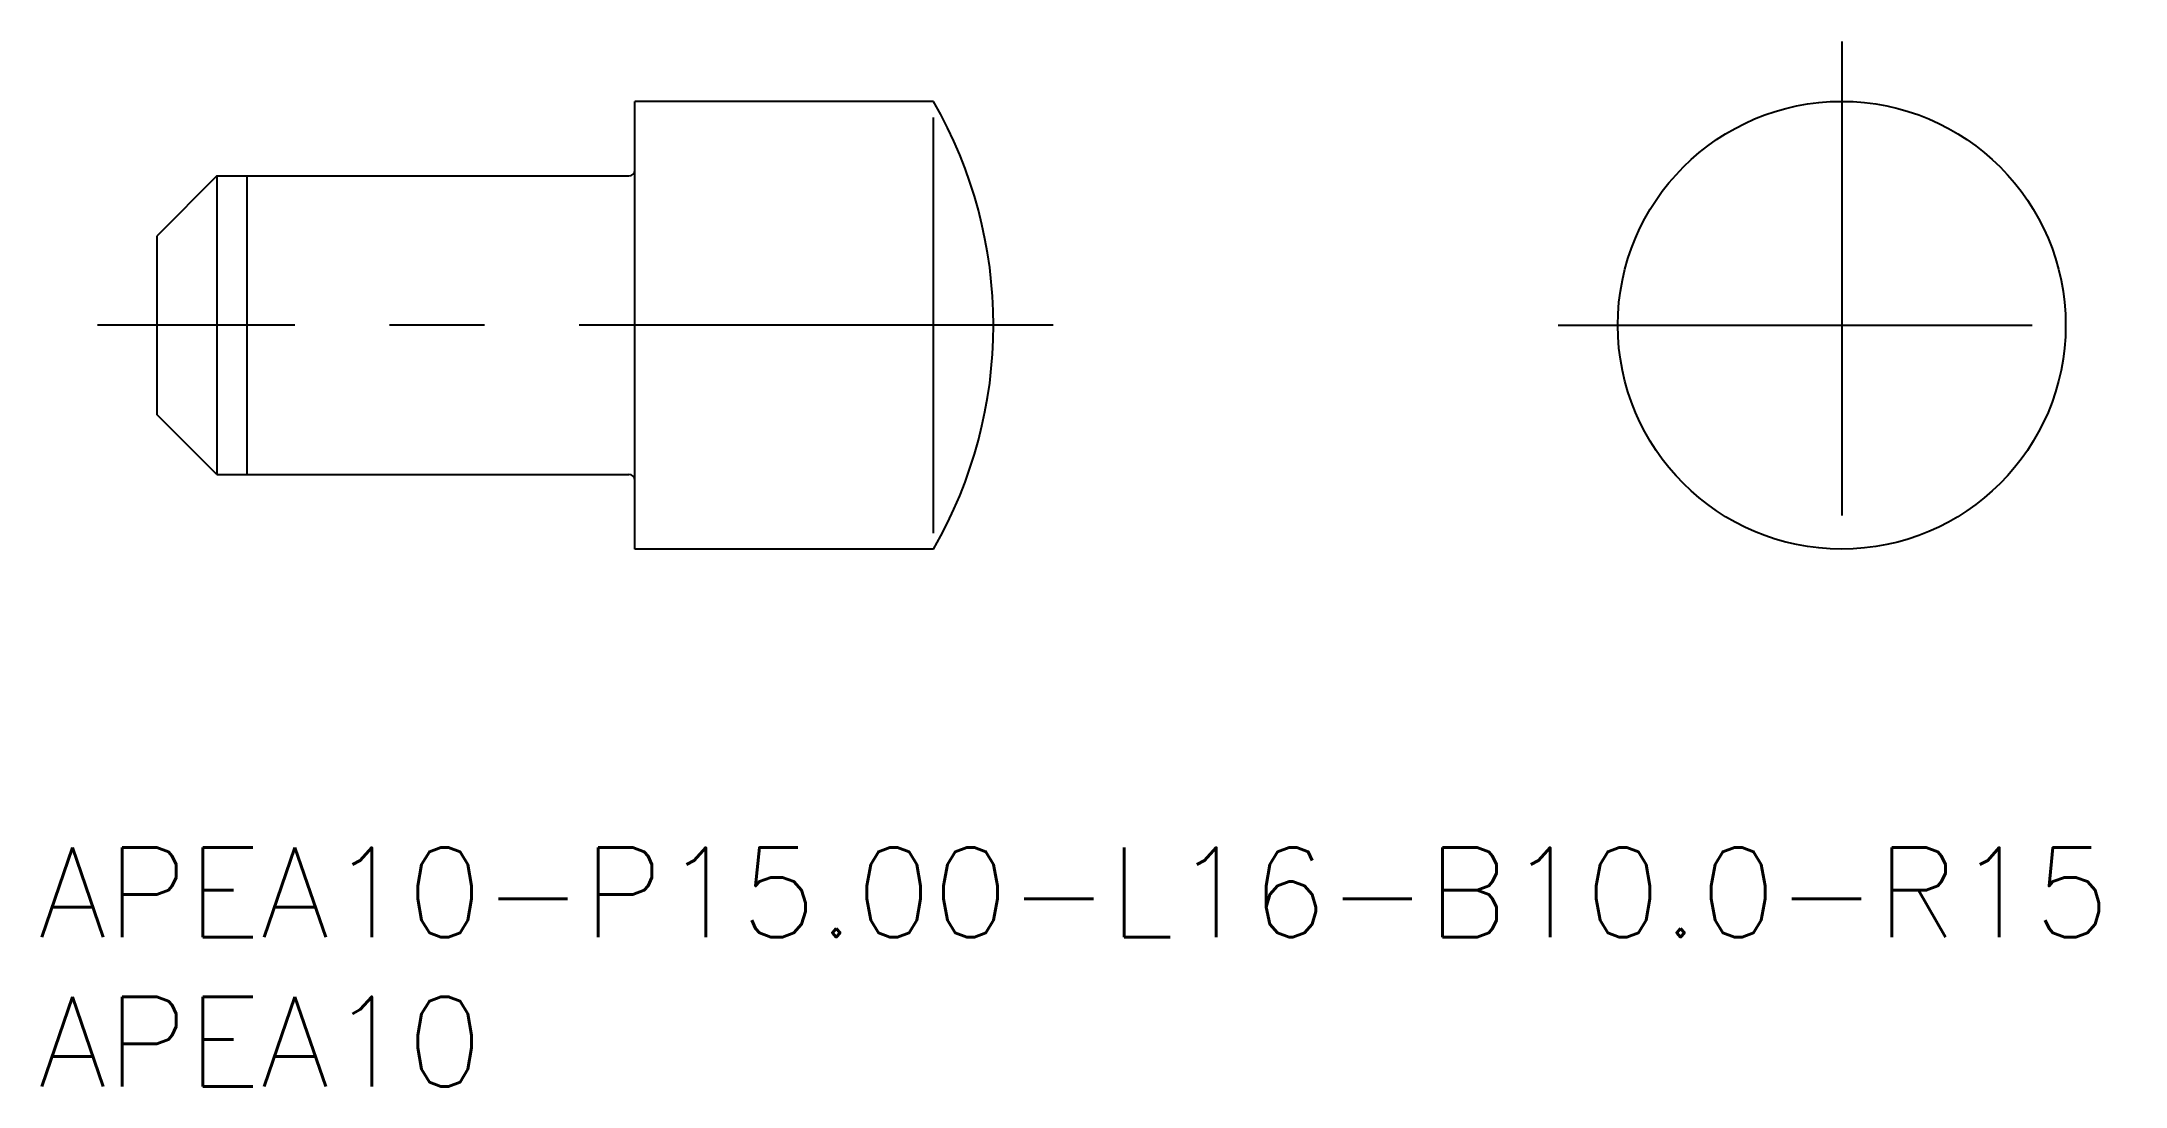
# Model space of a CAD drawing. Extents: x 0.1 to 69.9, y -8 to 27.
import ezdxf

# ---------------------------------------------------------------- set-up
doc = ezdxf.new("R2010")
doc.units = 0
doc.header["$LTSCALE"] = 0.5
doc.linetypes.add('CENTER', pattern=[50.8, 31.75, -6.35, 6.35, -6.35])
for name, color, linetype in [('MSM_CENTER', 1, 'CENTER'), ('MSM_CONTINUOUS', 7, 'CONTINUOUS'), ('MSM_NARROW', 5, 'CONTINUOUS'), ('MSM_PART_NUMBER', 7, 'CONTINUOUS')]:
    doc.layers.add(name, color=color, linetype=linetype)
doc.styles.get("Standard").update_dxf_attribs({"font": 'txt.shx', "height": 1, "bigfont": 'bigfont.shx'})

# ---------------------------------------------------------------- blocks, each defined once
blk = doc.blocks.new('*U13')
at = {"layer": 'MSM_PART_NUMBER'}
blk.add_text('APEA10-P15.00-L16-B10.0-R15', height=3, dxfattribs=at).set_placement((0, -3))
blk = doc.blocks.new('*U14')
at = {"layer": 'MSM_PART_NUMBER'}
blk.add_text('APEA10', height=3, dxfattribs=at).set_placement((0, -8))

msp = doc.modelspace()

# ---------------------------------------------------------------- linework, layer by layer
at = {"layer": 'MSM_CENTER'}
for p, q in [((60.426, 27), (60.426, 8)), ((34.01, 17.5), (2, 17.5)), ((50.926, 17.5), (69.926, 17.5))]:
    msp.add_line(p, q, dxfattribs=at)
at = {"layer": 'MSM_CONTINUOUS'}
for p, q in [((20, 10), (20, 25)), ((30, 25), (20, 25)), ((6, 22.5), (4, 20.5)), ((6, 22.5), (6, 12.5)), ((6, 22.5), (19.8, 22.5)), ((4, 14.5), (4, 20.5)), ((6, 12.5), (4, 14.5)), ((6, 12.5), (19.8, 12.5)), ((30, 10), (20, 10))]:
    msp.add_line(p, q, dxfattribs=at)
msp.add_circle((60.426, 17.5), 7.5, dxfattribs=at)
for centre, radius, start, end in [((17.01, 17.5), 15, 330, 30), ((19.8, 22.7), 0.2, 270, 0), ((19.8, 12.3), 0.2, 0, 90)]:
    msp.add_arc(centre, radius, start, end, dxfattribs=at)
at = {"layer": 'MSM_NARROW'}
for p, q in [((30, 10.536), (30, 24.464)), ((7, 22.5), (7, 12.5))]:
    msp.add_line(p, q, dxfattribs=at)

# ---------------------------------------------------------------- block references
at = {"layer": 'MSM_CONTINUOUS'}
for name in ['*U13', '*U14']:
    msp.add_blockref(name, (0, 0), dxfattribs=at)

doc.saveas('drawing.dxf')
